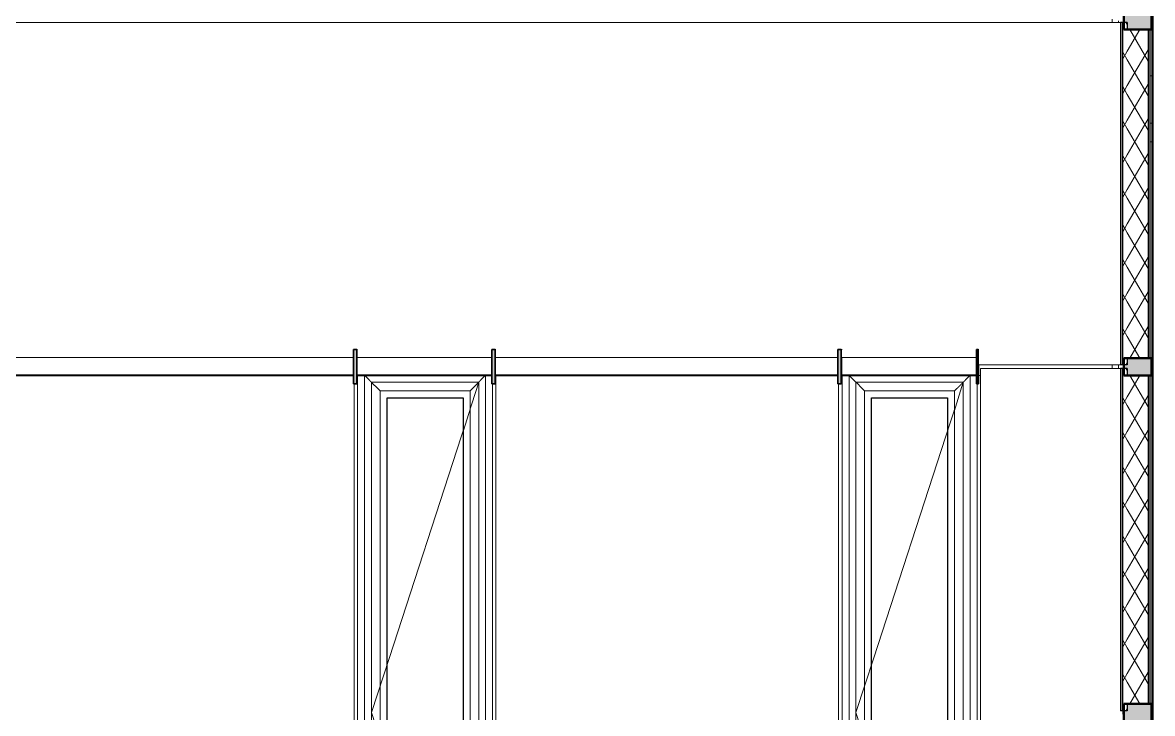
# Model space of a CAD drawing. Header units: millimetres. Extents: x -46169 to 174149, y -86316 to 18123.
# Drawn here: x 123197 to 126462, y -70360 to -68363 of the extents above; entities that cross this region are included whole.
import ezdxf

# ---------------------------------------------------------------- set-up
doc = ezdxf.new("R2010")
doc.units = ezdxf.units.MM
doc.header["$MEASUREMENT"] = 0
doc.linetypes.add('Wipeout_Contour', pattern=[1000, 0, -1000])
for name, color, linetype in [('A04_A04_1_New_A-15-M_Column', 7, 'Continuous'), ('A04_A04_1_New_A-20-M_Roof', 7, 'Continuous'), ('A04_A04_1_New_A-25-M_Curtain_Wall', 7, 'Continuous'), ('A04_A04_1_New_A-25-M_Wall_Int', 7, 'Continuous')]:
    doc.layers.add(name, color=color, linetype=linetype)
for name, color, linetype, lineweight, true_color in [('A04_A04_1_New_A-15-M_Column_Pen_No__28', 7, 'Continuous', 50, 0x2a2a2a), ('A04_A04_1_New_A-25-M_Curtain_Wall_Pen_No__144', 7, 'Continuous', 0, 0xc8c8c8), ('A04_A04_1_New_A-25-M_Curtain_Wall_Pen_No__23', 7, 'Continuous', 30, 0x2a2a2a), ('A04_A04_1_New_A-25-M_Curtain_Wall_Pen_No__27', 7, 'Continuous', 50, 0x2a2a2a), ('A04_A04_1_New_A-25-M_Curtain_Wall_Pen_No__43', 7, 'Continuous', 30, 0x444444), ('A04_A04_1_New_A-25-M_Curtain_Wall_Pen_No__44', 7, 'Continuous', 35, 0x444444), ('A04_A04_1_New_A-25-M_Curtain_Wall_Pen_No__63', 7, 'Continuous', 20, 0x606060)]:
    doc.layers.add(name, color=color, linetype=linetype, lineweight=lineweight, true_color=true_color)
for name, color, linetype, lineweight in [('A04_A04_1_New_A-20-M_Roof_Pen_No__92', 8, 'Continuous', 13), ('A04_A04_1_New_A-25-M_Curtain_Wall_Pen_No__2', 8, 'Continuous', 15), ('A04_A04_1_New_A-25-M_Curtain_Wall_Pen_No__3', 7, 'Continuous', 18), ('A04_A04_1_New_A-25-M_Curtain_Wall_Pen_No__87', 8, 'Continuous', 20), ('A04_A04_1_New_A-25-M_Wall_Int_Pen_No__87', 8, 'Continuous', 20)]:
    doc.layers.add(name, color=color, linetype=linetype, lineweight=lineweight)
pattern_1 = [(60, (126439.63, -84457.917), (-43.30127, 25), []), (120, (126439.63, -84457.917), (43.30127, 25), [])]

msp = doc.modelspace()

# ---------------------------------------------------------------- wipeouts: each hides what was drawn before it
at = {"color": 254, "linetype": 'Wipeout_Contour', "lineweight": 0, "ltscale": 1152049.714251006}
msp.add_wipeout([(126461.8, -72307.9), (126489.9, -72307.9), (126489.9, -68707.9), (126589.9, -68707.9), (126589.9, -68257.9), (126489.9, -68257.9), (126489.9, -65807.9), (126461.8, -65807.9)], dxfattribs=at).dxf.layer = 'A04_A04_1_New_A-15-M_Column'
at = {"color": 254, "linetype": 'Wipeout_Contour', "lineweight": 0, "ltscale": 560496.241386}
msp.add_wipeout([(118260.2, -68352.9), (118260.2, -68362.9), (126346, -68362.9), (126346, -68352.9)], dxfattribs=at).dxf.layer = 'A04_A04_1_New_A-25-M_Curtain_Wall'
at = {"color": 254, "linetype": 'Wipeout_Contour', "lineweight": 0, "ltscale": 863469.353618}
msp.add_wipeout([(125960.3, -69382.9), (125965.2, -69382.9), (125965.2, -69362.9), (126346, -69362.9), (126346, -69352.9), (125960.3, -69352.9)], dxfattribs=at).dxf.layer = 'A04_A04_1_New_A-25-M_Curtain_Wall'
at = {"color": 254, "linetype": 'Wipeout_Contour', "lineweight": 0, "ltscale": 714632.739529}
msp.add_wipeout([(124490.2, -71287.9), (124535.2, -71332.9), (124535.2, -69384.7), (124533.4, -69384.7), (124490.2, -69427.9)], dxfattribs=at).dxf.layer = 'A04_A04_1_New_A-25-M_Curtain_Wall'
at = {"color": 254, "linetype": 'Wipeout_Contour', "lineweight": 0, "ltscale": 720739.731145}
msp.add_wipeout([(125890.2, -71287.9), (125935.2, -71332.9), (125935.2, -69384.7), (125933.5, -69384.7), (125890.2, -69427.9)], dxfattribs=at).dxf.layer = 'A04_A04_1_New_A-25-M_Curtain_Wall'
at = {"color": 254, "linetype": 'Wipeout_Contour', "lineweight": 0, "ltscale": 431585.216904}
msp.add_wipeout([(125650.2, -69447.9), (125650.2, -71267.9), (125650.3, -69447.9)], dxfattribs=at).dxf.layer = 'A04_A04_1_New_A-25-M_Curtain_Wall'
at = {"color": 254, "linetype": 'Wipeout_Contour', "lineweight": 0, "ltscale": 573194.395456}
msp.add_wipeout([(124565.2, -70357.9), (124555.2, -70357.9), (124555.2, -71332.9), (124565.2, -71332.9)], dxfattribs=at).dxf.layer = 'A04_A04_1_New_A-25-M_Curtain_Wall'

# ---------------------------------------------------------------- next in the draw order: wipeouts: each hides what was drawn before it
at = {"color": 254, "linetype": 'Wipeout_Contour', "lineweight": 0, "ltscale": 575013.494339}
msp.add_wipeout([(126459.2, -68382.9), (126461.5, -68382.9), (126461.5, -68332.9), (126459.2, -68332.9)], dxfattribs=at).dxf.layer = 'A04_A04_1_New_A-25-M_Curtain_Wall'
at = {"color": 254, "linetype": 'Wipeout_Contour', "lineweight": 0, "ltscale": 576926.314158}
msp.add_wipeout([(126459.2, -69382.9), (126461.5, -69382.9), (126461.5, -69332.9), (126459.2, -69332.9)], dxfattribs=at).dxf.layer = 'A04_A04_1_New_A-25-M_Curtain_Wall'
at = {"color": 254, "linetype": 'Wipeout_Contour', "lineweight": 0, "ltscale": 576556.432986}
msp.add_wipeout([(126346, -69352.9), (126346, -69362.9), (126363.8, -69362.9), (126363.8, -69352.9)], dxfattribs=at).dxf.layer = 'A04_A04_1_New_A-25-M_Curtain_Wall'
at = {"color": 254, "linetype": 'Wipeout_Contour', "lineweight": 0, "ltscale": 569645.075971}
msp.add_wipeout([(124533.4, -69384.7), (124187, -69384.7), (124205.3, -69402.9), (124515.2, -69402.9)], dxfattribs=at).dxf.layer = 'A04_A04_1_New_A-25-M_Curtain_Wall'
at = {"color": 254, "linetype": 'Wipeout_Contour', "lineweight": 0, "ltscale": 574541.733401}
msp.add_wipeout([(125933.5, -69384.7), (125587, -69384.7), (125605.2, -69402.9), (125915.2, -69402.9)], dxfattribs=at).dxf.layer = 'A04_A04_1_New_A-25-M_Curtain_Wall'
at = {"color": 254, "linetype": 'Wipeout_Contour', "lineweight": 0, "ltscale": 571960.647859}
msp.add_wipeout([(124470.2, -71267.9), (124490.2, -71287.9), (124490.2, -69427.9), (124470.2, -69447.9)], dxfattribs=at).dxf.layer = 'A04_A04_1_New_A-25-M_Curtain_Wall'
at = {"color": 254, "linetype": 'Wipeout_Contour', "lineweight": 0, "ltscale": 571300.683652}
msp.add_wipeout([(124555.2, -69407.9), (124555.2, -70357.9), (124565.2, -70357.9), (124565.2, -69407.9)], dxfattribs=at).dxf.layer = 'A04_A04_1_New_A-25-M_Curtain_Wall'
at = {"color": 254, "linetype": 'Wipeout_Contour', "lineweight": 0, "ltscale": 576842.664953}
msp.add_wipeout([(125870.2, -71267.9), (125890.2, -71287.9), (125890.2, -69427.9), (125870.2, -69447.9)], dxfattribs=at).dxf.layer = 'A04_A04_1_New_A-25-M_Curtain_Wall'
at = {"color": 254, "linetype": 'Wipeout_Contour', "lineweight": 0, "ltscale": 578860.45405}
msp.add_wipeout([(126461.5, -70332.9), (126459.2, -70332.9), (126459.2, -70382.9), (126461.5, -70382.9)], dxfattribs=at).dxf.layer = 'A04_A04_1_New_A-25-M_Curtain_Wall'
at = {"color": 254, "linetype": 'Wipeout_Contour', "lineweight": 0, "ltscale": 575622.986434}
msp.add_wipeout([(126455.8, -68707.9), (126461.8, -68707.9), (126461.8, -68653.6), (126455.8, -68653.6)], dxfattribs=at).dxf.layer = 'A04_A04_1_New_A-25-M_Wall_Int'

# ---------------------------------------------------------------- next in the draw order: wipeouts: each hides what was drawn before it
at = {"color": 254, "linetype": 'Wipeout_Contour', "lineweight": 0, "ltscale": 1156399.244689874}
msp.add_wipeout([(125965.2, -69362.9), (125965.2, -71352.9), (126369.2, -71352.9), (126369.2, -70362.9), (126376.4, -70362.9), (126376.4, -70352.9), (126369.2, -70352.9), (126369.2, -69362.9)], dxfattribs=at).dxf.layer = 'A04_A04_1_New_A-25-M_Curtain_Wall'
at = {"color": 254, "linetype": 'Wipeout_Contour', "lineweight": 0, "ltscale": 713226.426611}
msp.add_wipeout([(124185.3, -69384.7), (124185.3, -71332.9), (124205.3, -71312.9), (124205.3, -69402.9), (124187, -69384.7)], dxfattribs=at).dxf.layer = 'A04_A04_1_New_A-25-M_Curtain_Wall'
at = {"color": 254, "linetype": 'Wipeout_Contour', "lineweight": 0, "ltscale": 857371.696825}
msp.add_wipeout([(124535.2, -69384.7), (124535.2, -71332.9), (124555.2, -71352.9), (124555.2, -69407.9), (124553, -69407.9), (124553, -69384.7)], dxfattribs=at).dxf.layer = 'A04_A04_1_New_A-25-M_Curtain_Wall'
at = {"color": 254, "linetype": 'Wipeout_Contour', "lineweight": 0, "ltscale": 719328.870307}
msp.add_wipeout([(125585.2, -69384.7), (125585.2, -71332.9), (125605.2, -71312.9), (125605.2, -69402.9), (125587, -69384.7)], dxfattribs=at).dxf.layer = 'A04_A04_1_New_A-25-M_Curtain_Wall'

# ---------------------------------------------------------------- next in the draw order: hatches: boundary and pattern name
at = {"layer": 'A04_A04_1_New_A-25-M_Curtain_Wall_Pen_No__144', "linetype": 'Continuous'}
msp.add_hatch(color=256, dxfattribs=at).paths.add_polyline_path([(126459.2, -70332.9), (126379.2, -70332.9), (126379.2, -70382.9), (126459.2, -70382.9)])

# ---------------------------------------------------------------- next in the draw order: wipeouts: each hides what was drawn before it
at = {"color": 254, "linetype": 'Wipeout_Contour', "lineweight": 0, "ltscale": 6749518.32009044}
msp.add_wipeout([(118185.2, -68362.9), (118185.2, -69331.1), (118451.6, -69331.1), (118451.6, -69307.9), (118463.9, -69307.9), (118463.9, -69331.1), (119452, -69331.1), (119452, -69307.9), (119464.2, -69307.9), (119464.2, -69331.1), (119852.4, -69331.1), (119852.4, -69307.9), (119864.6, -69307.9), (119864.6, -69331.1), (120802.6, -69331.1), (120802.6, -69307.9), (120814.8, -69307.9), (120814.8, -69331.1), (121802.7, -69331.1), (121802.7, -69307.9), (121814.9, -69307.9), (121814.9, -69331.1), (122202.9, -69331.1), (122202.9, -69307.9), (122215.1, -69307.9), (122215.1, -69331.1), (123153.2, -69331.1), (123153.2, -69307.9), (123165.4, -69307.9), (123165.4, -69331.1), (124153.1, -69331.1), (124153.1, -69307.9), (124165.3, -69307.9), (124165.3, -69331.1), (124553, -69331.1), (124553, -69307.9), (124565.2, -69307.9), (124565.2, -69331.1), (125553, -69331.1), (125553, -69307.9), (125565.2, -69307.9), (125565.2, -69331.1), (125953.1, -69331.1), (125953.1, -69307.9), (125960.2, -69307.9), (125960.2, -69352.9), (126369.2, -69352.9), (126369.2, -68362.9)], dxfattribs=at).dxf.layer = 'A04_A04_1_New_A-25-M_Curtain_Wall'
at = {"color": 254, "linetype": 'Wipeout_Contour', "lineweight": 0, "ltscale": 570912.216835}
msp.add_wipeout([(124165.3, -71352.9), (124185.3, -71332.9), (124185.3, -69384.7), (124165.3, -69384.7)], dxfattribs=at).dxf.layer = 'A04_A04_1_New_A-25-M_Curtain_Wall'
at = {"color": 254, "linetype": 'Wipeout_Contour', "lineweight": 0, "ltscale": 571082.30628}
msp.add_wipeout([(124250.3, -71267.9), (124250.3, -69447.9), (124205.3, -69402.9), (124205.3, -71312.9)], dxfattribs=at).dxf.layer = 'A04_A04_1_New_A-25-M_Curtain_Wall'
at = {"color": 254, "linetype": 'Wipeout_Contour', "lineweight": 0, "ltscale": 575790.652058}
msp.add_wipeout([(125565.2, -71352.9), (125585.2, -71332.9), (125585.2, -69384.7), (125565.2, -69384.7)], dxfattribs=at).dxf.layer = 'A04_A04_1_New_A-25-M_Curtain_Wall'
at = {"color": 254, "linetype": 'Wipeout_Contour', "lineweight": 0, "ltscale": 575961.336361}
msp.add_wipeout([(125650.2, -71267.9), (125650.2, -69447.9), (125605.2, -69402.9), (125605.2, -71312.9)], dxfattribs=at).dxf.layer = 'A04_A04_1_New_A-25-M_Curtain_Wall'
at = {"color": 254, "linetype": 'Wipeout_Contour', "lineweight": 0, "ltscale": 578069.059674}
msp.add_wipeout([(125955.3, -71332.9), (125965.2, -71332.9), (125965.2, -70357.9), (125955.3, -70357.9)], dxfattribs=at).dxf.layer = 'A04_A04_1_New_A-25-M_Curtain_Wall'

# ---------------------------------------------------------------- next in the draw order: hatches: boundary and pattern name
at = {"layer": 'A04_A04_1_New_A-25-M_Curtain_Wall', "linetype": 'Continuous', "lineweight": 0, "true_color": 0x000000}
msp.add_hatch(color=178, dxfattribs=at).paths.add_polyline_path([(126375.2, -70352.9), (126375.2, -69362.9), (126369.2, -69362.9), (126369.2, -70352.9)])
at = {"layer": 'A04_A04_1_New_A-25-M_Curtain_Wall_Pen_No__144', "linetype": 'Continuous'}
for points in [[(126459.2, -68332.9), (126379.2, -68332.9), (126379.2, -68382.9), (126459.2, -68382.9)], [(126459.2, -69332.9), (126379.2, -69332.9), (126379.2, -69382.9), (126459.2, -69382.9)]]:
    msp.add_hatch(color=256, dxfattribs=at).paths.add_polyline_path(points)

# ---------------------------------------------------------------- next in the draw order: linework, layer by layer
at = {"layer": 'A04_A04_1_New_A-25-M_Curtain_Wall_Pen_No__87', "linetype": 'Continuous'}
for p, q in [((126346, -68352.9), (126346, -68362.9)), ((126346, -69352.9), (126346, -69362.9))]:
    msp.add_line(p, q, dxfattribs=at)

# ---------------------------------------------------------------- next in the draw order: wipeouts: each hides what was drawn before it
at = {"color": 254, "linetype": 'Wipeout_Contour', "lineweight": 0, "ltscale": 853605.159906}
msp.add_wipeout([(123165.4, -71352.9), (124155.3, -71352.9), (124155.3, -69407.9), (124153.1, -69407.9), (124153.1, -69384.7), (123165.4, -69384.7)], dxfattribs=at).dxf.layer = 'A04_A04_1_New_A-25-M_Curtain_Wall'
at = {"color": 254, "linetype": 'Wipeout_Contour', "lineweight": 0, "ltscale": 569706.684567}
msp.add_wipeout([(124205.3, -69402.9), (124250.3, -69447.9), (124470.2, -69447.9), (124515.2, -69402.9)], dxfattribs=at).dxf.layer = 'A04_A04_1_New_A-25-M_Curtain_Wall'
at = {"color": 254, "linetype": 'Wipeout_Contour', "lineweight": 0, "ltscale": 860925.441561}
msp.add_wipeout([(125553, -69384.7), (124565.2, -69384.7), (124565.2, -71352.9), (125555.2, -71352.9), (125555.2, -69407.9), (125553, -69407.9)], dxfattribs=at).dxf.layer = 'A04_A04_1_New_A-25-M_Curtain_Wall'
at = {"color": 254, "linetype": 'Wipeout_Contour', "lineweight": 0, "ltscale": 574602.817483}
msp.add_wipeout([(125605.2, -69402.9), (125650.2, -69447.9), (125870.2, -69447.9), (125915.2, -69402.9)], dxfattribs=at).dxf.layer = 'A04_A04_1_New_A-25-M_Curtain_Wall'
at = {"color": 254, "linetype": 'Wipeout_Contour', "lineweight": 0, "ltscale": 863801.614742}
msp.add_wipeout([(125960.3, -69407.9), (125955.3, -69407.9), (125955.3, -70357.9), (125965.2, -70357.9), (125965.2, -69382.9), (125960.3, -69382.9)], dxfattribs=at).dxf.layer = 'A04_A04_1_New_A-25-M_Curtain_Wall'

# ---------------------------------------------------------------- next in the draw order: linework, layer by layer
at = {"layer": 'A04_A04_1_New_A-25-M_Curtain_Wall_Pen_No__87', "linetype": 'Continuous'}
for p, q in [((124205.3, -71312.9), (124205.3, -69402.9)), ((124205.3, -69402.9), (124515.2, -69402.9)), ((124515.2, -69402.9), (124515.2, -71312.9)), ((125605.2, -71312.9), (125605.2, -69402.9)), ((125605.2, -69402.9), (125915.2, -69402.9)), ((125915.2, -69402.9), (125915.2, -71312.9)), ((124230.3, -71287.9), (124230.3, -69427.9)), ((124230.3, -69427.9), (124490.2, -69427.9)), ((124490.2, -69427.9), (124490.2, -71287.9)), ((125630.2, -71287.9), (125630.2, -69427.9)), ((125630.2, -69427.9), (125890.2, -69427.9)), ((125890.2, -69427.9), (125890.2, -71287.9)), ((124565.2, -70357.9), (124565.2, -71352.9))]:
    msp.add_line(p, q, dxfattribs=at)

# ---------------------------------------------------------------- next in the draw order: wipeouts: each hides what was drawn before it
at = {"color": 254, "linetype": 'Wipeout_Contour', "lineweight": 0, "ltscale": 431266.755915}
msp.add_wipeout([(126461.5, -68357.9), (126461.5, -68364.6), (126461.8, -68357.9)], dxfattribs=at).dxf.layer = 'A04_A04_1_New_A-20-M_Roof'
at = {"color": 254, "linetype": 'Wipeout_Contour', "lineweight": 0, "ltscale": 575934.028949}
msp.add_wipeout([(126449.2, -69332.9), (126451.3, -69332.9), (126451.3, -68382.9), (126449.2, -68382.9)], dxfattribs=at).dxf.layer = 'A04_A04_1_New_A-25-M_Curtain_Wall'
at = {"color": 254, "linetype": 'Wipeout_Contour', "lineweight": 0, "ltscale": 577619.667606}
msp.add_wipeout([(126389.2, -70352.9), (126389.2, -69362.9), (126375.2, -69362.9), (126375.2, -70352.9)], dxfattribs=at).dxf.layer = 'A04_A04_1_New_A-25-M_Curtain_Wall'
at = {"color": 254, "linetype": 'Wipeout_Contour', "lineweight": 0, "ltscale": 567174.2002}
msp.add_wipeout([(124153.1, -69381.1), (123163.4, -69381.1), (123163.4, -69384.7), (124153.1, -69384.7)], dxfattribs=at).dxf.layer = 'A04_A04_1_New_A-25-M_Curtain_Wall'
at = {"color": 254, "linetype": 'Wipeout_Contour', "lineweight": 0, "ltscale": 864703.505112}
msp.add_wipeout([(125935.3, -71332.9), (125955.3, -71352.9), (125955.3, -69407.9), (125953.1, -69407.9), (125953.1, -69384.7), (125935.3, -69384.7)], dxfattribs=at).dxf.layer = 'A04_A04_1_New_A-25-M_Curtain_Wall'
at = {"color": 254, "linetype": 'Wipeout_Contour', "lineweight": 0, "ltscale": 577857.630013}
msp.add_wipeout([(126449.2, -70332.9), (126451.3, -70332.9), (126451.3, -69382.9), (126449.2, -69382.9)], dxfattribs=at).dxf.layer = 'A04_A04_1_New_A-25-M_Curtain_Wall'
at = {"color": 254, "linetype": 'Wipeout_Contour', "lineweight": 0, "ltscale": 571543.018127}
msp.add_wipeout([(124250.3, -71267.9), (124470.2, -71267.9), (124470.2, -69447.9), (124250.3, -69447.9)], dxfattribs=at).dxf.layer = 'A04_A04_1_New_A-25-M_Curtain_Wall'
at = {"color": 254, "linetype": 'Wipeout_Contour', "lineweight": 0, "ltscale": 576423.602017}
msp.add_wipeout([(125650.3, -71267.9), (125870.2, -71267.9), (125870.2, -69447.9), (125650.3, -69447.9)], dxfattribs=at).dxf.layer = 'A04_A04_1_New_A-25-M_Curtain_Wall'
at = {"color": 254, "linetype": 'Wipeout_Contour', "lineweight": 0, "ltscale": 571804.678979}
msp.add_wipeout([(124165.3, -70357.9), (124155.3, -70357.9), (124155.3, -71332.9), (124165.3, -71332.9)], dxfattribs=at).dxf.layer = 'A04_A04_1_New_A-25-M_Curtain_Wall'
at = {"color": 254, "linetype": 'Wipeout_Contour', "lineweight": 0, "ltscale": 576674.941827}
msp.add_wipeout([(125555.2, -70357.9), (125555.2, -71332.9), (125565.2, -71332.9), (125565.2, -70357.9)], dxfattribs=at).dxf.layer = 'A04_A04_1_New_A-25-M_Curtain_Wall'

# ---------------------------------------------------------------- next in the draw order: hatches: boundary and pattern name
at = {"layer": 'A04_A04_1_New_A-25-M_Curtain_Wall', "linetype": 'Continuous', "lineweight": 0, "true_color": 0x000000}
msp.add_hatch(color=178, dxfattribs=at).paths.add_polyline_path([(126375.2, -69352.9), (126375.2, -68362.9), (126369.2, -68362.9), (126369.2, -69352.9)])
h = msp.add_hatch(dxfattribs=at)
h.set_pattern_fill('Batt_Insulation_0001', color=178, style=0, pattern_type=2)
h.set_pattern_definition(pattern_1)
h.paths.add_polyline_path([(126389.2, -70352.9), (126389.2, -69362.9), (126375.2, -69362.9), (126375.2, -70352.9)])

# ---------------------------------------------------------------- next in the draw order: linework, layer by layer
at = {"layer": 'A04_A04_1_New_A-25-M_Curtain_Wall_Pen_No__23', "linetype": 'Continuous'}
for p, q in [((124250.3, -69447.9), (124470.2, -69447.9)), ((124250.3, -71267.9), (124250.3, -69447.9)), ((124470.2, -69447.9), (124470.2, -71267.9)), ((125650.2, -69447.9), (125870.2, -69447.9)), ((125650.2, -71267.9), (125650.2, -69447.9)), ((125870.2, -69447.9), (125870.2, -71267.9))]:
    msp.add_line(p, q, dxfattribs=at)
at = {"layer": 'A04_A04_1_New_A-25-M_Curtain_Wall_Pen_No__3', "linetype": 'Continuous'}
for p, q in [((124515.2, -69402.9), (124205.3, -70357.9)), ((125915.2, -69402.9), (125605.2, -70357.9)), ((124515.2, -71312.9), (124205.3, -70357.9)), ((125915.2, -71312.9), (125605.2, -70357.9))]:
    msp.add_line(p, q, dxfattribs=at)
at = {"layer": 'A04_A04_1_New_A-25-M_Curtain_Wall_Pen_No__63', "linetype": 'Continuous'}
for p, q in [((124250.3, -69447.9), (124250.3, -71267.9)), ((125650.3, -69447.9), (125650.3, -71267.9))]:
    msp.add_line(p, q, dxfattribs=at)
at = {"layer": 'A04_A04_1_New_A-25-M_Curtain_Wall_Pen_No__87', "linetype": 'Continuous'}
msp.add_line((125965.2, -70357.9), (125965.2, -71352.9), dxfattribs=at)

# ---------------------------------------------------------------- next in the draw order: wipeouts: each hides what was drawn before it
at = {"color": 254, "linetype": 'Wipeout_Contour', "lineweight": 0, "ltscale": 567121.960175}
msp.add_wipeout([(123163.6, -69331.1), (123163.4, -69381.1), (124153.1, -69381.1), (124153.1, -69331.1)], dxfattribs=at).dxf.layer = 'A04_A04_1_New_A-25-M_Curtain_Wall'
at = {"color": 254, "linetype": 'Wipeout_Contour', "lineweight": 0, "ltscale": 718959.778167}
msp.add_wipeout([(125958.1, -69407.9), (125960.3, -69407.9), (125960.3, -69352.9), (125960.2, -69307.9), (125958.1, -69307.9)], dxfattribs=at).dxf.layer = 'A04_A04_1_New_A-25-M_Curtain_Wall'
at = {"color": 254, "linetype": 'Wipeout_Contour', "lineweight": 0, "ltscale": 569906.349673}
msp.add_wipeout([(124155.3, -70357.9), (124165.3, -70357.9), (124165.3, -69407.9), (124155.3, -69407.9)], dxfattribs=at).dxf.layer = 'A04_A04_1_New_A-25-M_Curtain_Wall'
at = {"color": 254, "linetype": 'Wipeout_Contour', "lineweight": 0, "ltscale": 574792.69657}
msp.add_wipeout([(125555.2, -70357.9), (125565.2, -70357.9), (125565.2, -69407.9), (125555.2, -69407.9)], dxfattribs=at).dxf.layer = 'A04_A04_1_New_A-25-M_Curtain_Wall'

# ---------------------------------------------------------------- next in the draw order: hatches: boundary and pattern name
at = {"layer": 'A04_A04_1_New_A-25-M_Curtain_Wall', "linetype": 'Continuous', "lineweight": 0, "true_color": 0xffffff}
msp.add_hatch(color=7, dxfattribs=at).paths.add_polyline_path([(124153.1, -69407.9), (124158.1, -69407.9), (124158.1, -69307.9), (124153.1, -69307.9)])

# ---------------------------------------------------------------- next in the draw order: linework, layer by layer
at = {"layer": 'A04_A04_1_New_A-25-M_Curtain_Wall_Pen_No__2', "linetype": 'Continuous'}
for p, q in [((125958.1, -69307.9), (125960.2, -69307.9)), ((125960.3, -69407.9), (125958.1, -69407.9))]:
    msp.add_line(p, q, dxfattribs=at)
at = {"layer": 'A04_A04_1_New_A-25-M_Curtain_Wall_Pen_No__44', "linetype": 'Continuous'}
for p, q in [((125958.1, -69307.9), (125953.1, -69307.9)), ((125958.1, -69407.9), (125953.1, -69407.9))]:
    msp.add_line(p, q, dxfattribs=at)
at = {"layer": 'A04_A04_1_New_A-25-M_Curtain_Wall_Pen_No__87', "linetype": 'Continuous'}
for p, q in [((125955.3, -71352.9), (125955.3, -69407.9)), ((124155.3, -71352.9), (124155.3, -70357.9)), ((125555.2, -71352.9), (125555.2, -70357.9))]:
    msp.add_line(p, q, dxfattribs=at)

# ---------------------------------------------------------------- next in the draw order: wipeouts: each hides what was drawn before it
at = {"color": 254, "linetype": 'Wipeout_Contour', "lineweight": 0, "ltscale": 575695.272813}
msp.add_wipeout([(126389.2, -69352.9), (126389.2, -68362.9), (126375.2, -68362.9), (126375.2, -69352.9)], dxfattribs=at).dxf.layer = 'A04_A04_1_New_A-25-M_Curtain_Wall'
at = {"color": 254, "linetype": 'Wipeout_Contour', "lineweight": 0, "ltscale": 577748.998743}
msp.add_wipeout([(126389.2, -70332.9), (126449.2, -70332.9), (126449.2, -69382.9), (126389.2, -69382.9)], dxfattribs=at).dxf.layer = 'A04_A04_1_New_A-25-M_Curtain_Wall'
at = {"color": 254, "linetype": 'Wipeout_Contour', "lineweight": 0, "ltscale": 578567.010522}
msp.add_wipeout([(126379.2, -70352.9), (126376.4, -70352.9), (126376.4, -70357.9), (126379.2, -70357.9)], dxfattribs=at).dxf.layer = 'A04_A04_1_New_A-25-M_Curtain_Wall'

# ---------------------------------------------------------------- next in the draw order: hatches: boundary and pattern name
at = {"layer": 'A04_A04_1_New_A-25-M_Curtain_Wall', "linetype": 'Continuous', "lineweight": 0, "true_color": 0x000000}
h = msp.add_hatch(dxfattribs=at)
h.set_pattern_fill('Batt_Insulation_0001', color=178, style=0, pattern_type=2)
h.set_pattern_definition(pattern_1)
h.paths.add_polyline_path([(126389.2, -69352.9), (126389.2, -68362.9), (126375.2, -68362.9), (126375.2, -69352.9)])
h = msp.add_hatch(dxfattribs=at)
h.set_pattern_fill('Batt_Insulation_0001', color=178, style=0, pattern_type=2)
h.set_pattern_definition(pattern_1)
h.paths.add_polyline_path([(126389.2, -70332.9), (126449.2, -70332.9), (126449.2, -69382.9), (126389.2, -69382.9)])

# ---------------------------------------------------------------- next in the draw order: linework, layer by layer
at = {"layer": 'A04_A04_1_New_A-25-M_Curtain_Wall_Pen_No__27', "linetype": 'Continuous'}
for p, q in [((126389.2, -69382.9), (126379.2, -69382.9)), ((126389.2, -70332.9), (126379.2, -70332.9))]:
    msp.add_line(p, q, dxfattribs=at)

# ---------------------------------------------------------------- next in the draw order: wipeouts: each hides what was drawn before it
at = {"color": 254, "linetype": 'Wipeout_Contour', "lineweight": 0, "ltscale": 1280014.756819735}
msp.add_wipeout([(124163.1, -69407.9), (124165.3, -69407.9), (124165.3, -69384.7), (124163.3, -69384.7), (124163.2, -69381.1), (124163.4, -69331.1), (124165.3, -69331.1), (124165.3, -69307.9), (124163.1, -69307.9)], dxfattribs=at).dxf.layer = 'A04_A04_1_New_A-25-M_Curtain_Wall'
at = {"color": 254, "linetype": 'Wipeout_Contour', "lineweight": 0, "ltscale": 578576.739017}
msp.add_wipeout([(126376.4, -70357.9), (126376.4, -70362.9), (126379.2, -70362.9), (126379.2, -70357.9)], dxfattribs=at).dxf.layer = 'A04_A04_1_New_A-25-M_Curtain_Wall'

# ---------------------------------------------------------------- next in the draw order: linework, layer by layer
at = {"layer": 'A04_A04_1_New_A-25-M_Curtain_Wall_Pen_No__2', "linetype": 'Continuous'}
for p, q in [((124163.1, -69307.9), (124165.3, -69307.9)), ((124165.3, -69407.9), (124163.1, -69407.9))]:
    msp.add_line(p, q, dxfattribs=at)
at = {"layer": 'A04_A04_1_New_A-25-M_Curtain_Wall_Pen_No__27', "linetype": 'Continuous'}
msp.add_line((126379.2, -70332.9), (126379.2, -70382.9), dxfattribs=at)
at = {"layer": 'A04_A04_1_New_A-25-M_Curtain_Wall_Pen_No__43', "linetype": 'Continuous'}
msp.add_line((126389.2, -70332.9), (126389.2, -70352.9), dxfattribs=at)
at = {"layer": 'A04_A04_1_New_A-25-M_Curtain_Wall_Pen_No__43', "linetype": 'Continuous', "flags": 128}
msp.add_lwpolyline([(126389.2, -70352.9), (126375.2, -70352.9), (126369.2, -70352.9)], dxfattribs=at)
at = {"layer": 'A04_A04_1_New_A-25-M_Curtain_Wall_Pen_No__44', "linetype": 'Continuous'}
for p, q in [((124158.1, -69307.9), (124153.1, -69307.9)), ((124163.1, -69307.9), (124158.1, -69307.9)), ((124158.1, -69407.9), (124153.1, -69407.9)), ((124163.1, -69407.9), (124158.1, -69407.9))]:
    msp.add_line(p, q, dxfattribs=at)
at = {"layer": 'A04_A04_1_New_A-25-M_Curtain_Wall_Pen_No__87', "linetype": 'Continuous'}
for p, q in [((124155.3, -70357.9), (124155.3, -69407.9)), ((126376.4, -70357.9), (126376.4, -70352.9)), ((126376.4, -70357.9), (126376.4, -70352.9)), ((126376.4, -70362.9), (126376.4, -70357.9)), ((126376.4, -70362.9), (126376.4, -70357.9))]:
    msp.add_line(p, q, dxfattribs=at)

# ---------------------------------------------------------------- next in the draw order: wipeouts: each hides what was drawn before it
at = {"color": 254, "linetype": 'Wipeout_Contour', "lineweight": 0, "ltscale": 574705.501025}
msp.add_wipeout([(126379.2, -68357.9), (126363.8, -68357.9), (126363.8, -68362.9), (126379.2, -68362.9)], dxfattribs=at).dxf.layer = 'A04_A04_1_New_A-25-M_Curtain_Wall'
at = {"color": 254, "linetype": 'Wipeout_Contour', "lineweight": 0, "ltscale": 575825.034725}
msp.add_wipeout([(126389.2, -69332.9), (126449.2, -69332.9), (126449.2, -68382.9), (126389.2, -68382.9)], dxfattribs=at).dxf.layer = 'A04_A04_1_New_A-25-M_Curtain_Wall'
at = {"color": 254, "linetype": 'Wipeout_Contour', "lineweight": 0, "ltscale": 576619.411934}
msp.add_wipeout([(126379.2, -69357.9), (126363.8, -69357.9), (126363.8, -69362.9), (126379.2, -69362.9)], dxfattribs=at).dxf.layer = 'A04_A04_1_New_A-25-M_Curtain_Wall'
at = {"color": 254, "linetype": 'Wipeout_Contour', "lineweight": 0, "ltscale": 569616.572886}
msp.add_wipeout([(124553, -69381.1), (124163.2, -69381.1), (124163.3, -69384.7), (124553, -69384.7)], dxfattribs=at).dxf.layer = 'A04_A04_1_New_A-25-M_Curtain_Wall'
at = {"color": 254, "linetype": 'Wipeout_Contour', "lineweight": 0, "ltscale": 577869.108183}
msp.add_wipeout([(126455.8, -69382.9), (126451.3, -69382.9), (126451.3, -70332.9), (126455.8, -70332.9)], dxfattribs=at).dxf.layer = 'A04_A04_1_New_A-25-M_Curtain_Wall'

# ---------------------------------------------------------------- next in the draw order: hatches: boundary and pattern name
at = {"layer": 'A04_A04_1_New_A-25-M_Curtain_Wall', "linetype": 'Continuous', "lineweight": 0, "true_color": 0x000000}
h = msp.add_hatch(dxfattribs=at)
h.set_pattern_fill('Batt_Insulation_0001', color=178, style=0, pattern_type=2)
h.set_pattern_definition(pattern_1)
h.paths.add_polyline_path([(126389.2, -69332.9), (126449.2, -69332.9), (126449.2, -68382.9), (126389.2, -68382.9)])

# ---------------------------------------------------------------- next in the draw order: linework, layer by layer
at = {"layer": 'A04_A04_1_New_A-25-M_Curtain_Wall_Pen_No__27', "linetype": 'Continuous'}
for p, q in [((126379.2, -68332.9), (126379.2, -68382.9)), ((126389.2, -68382.9), (126379.2, -68382.9)), ((126389.2, -69332.9), (126379.2, -69332.9))]:
    msp.add_line(p, q, dxfattribs=at)
at = {"layer": 'A04_A04_1_New_A-25-M_Curtain_Wall_Pen_No__43', "linetype": 'Continuous'}
msp.add_line((126389.2, -68362.9), (126389.2, -68382.9), dxfattribs=at)
at = {"layer": 'A04_A04_1_New_A-25-M_Curtain_Wall_Pen_No__43', "linetype": 'Continuous', "flags": 128}
msp.add_lwpolyline([(126389.2, -68362.9), (126375.2, -68362.9), (126369.2, -68362.9)], dxfattribs=at)
at = {"layer": 'A04_A04_1_New_A-25-M_Curtain_Wall_Pen_No__87', "linetype": 'Continuous'}
for p, q in [((126363.8, -68362.9), (126363.8, -68357.9)), ((126369.2, -68362.9), (118185.2, -68362.9))]:
    msp.add_line(p, q, dxfattribs=at)

# ---------------------------------------------------------------- next in the draw order: wipeouts: each hides what was drawn before it
at = {"color": 254, "linetype": 'Wipeout_Contour', "lineweight": 0, "ltscale": 569564.557935}
msp.add_wipeout([(124163.4, -69331.1), (124163.2, -69381.1), (124553, -69381.1), (124553, -69331.1)], dxfattribs=at).dxf.layer = 'A04_A04_1_New_A-25-M_Curtain_Wall'
at = {"color": 254, "linetype": 'Wipeout_Contour', "lineweight": 0, "ltscale": 576609.789165}
msp.add_wipeout([(126379.2, -69352.9), (126363.8, -69352.9), (126363.8, -69357.9), (126379.2, -69357.9)], dxfattribs=at).dxf.layer = 'A04_A04_1_New_A-25-M_Curtain_Wall'

# ---------------------------------------------------------------- next in the draw order: hatches: boundary and pattern name
at = {"layer": 'A04_A04_1_New_A-25-M_Curtain_Wall', "linetype": 'Continuous', "lineweight": 0, "true_color": 0xffffff}
for points in [[(124158.1, -69407.9), (124163.1, -69407.9), (124163.1, -69307.9), (124158.1, -69307.9)], [(124553, -69407.9), (124558, -69407.9), (124558, -69307.9), (124553, -69307.9)]]:
    msp.add_hatch(color=7, dxfattribs=at).paths.add_polyline_path(points)

# ---------------------------------------------------------------- next in the draw order: linework, layer by layer
at = {"layer": 'A04_A04_1_New_A-25-M_Curtain_Wall_Pen_No__2', "linetype": 'Continuous'}
for p, q in [((123163.6, -69331.1), (124153.1, -69331.1)), ((124163.4, -69331.1), (124163.2, -69381.1)), ((124153.1, -69381.1), (123163.4, -69381.1)), ((124153.1, -69384.7), (123163.4, -69384.7)), ((124163.2, -69381.1), (124163.3, -69384.7))]:
    msp.add_line(p, q, dxfattribs=at)
at = {"layer": 'A04_A04_1_New_A-25-M_Curtain_Wall_Pen_No__27', "linetype": 'Continuous'}
msp.add_line((126379.2, -69332.9), (126379.2, -69382.9), dxfattribs=at)
at = {"layer": 'A04_A04_1_New_A-25-M_Curtain_Wall_Pen_No__43', "linetype": 'Continuous'}
for p, q in [((126369.2, -68362.9), (126369.2, -69352.9)), ((126375.2, -68362.9), (126375.2, -69352.9)), ((126389.2, -69332.9), (126389.2, -69352.9)), ((126369.2, -69362.9), (126369.2, -70352.9)), ((126375.2, -69362.9), (126375.2, -70352.9)), ((126389.2, -69362.9), (126389.2, -69382.9))]:
    msp.add_line(p, q, dxfattribs=at)
at = {"layer": 'A04_A04_1_New_A-25-M_Curtain_Wall_Pen_No__43', "linetype": 'Continuous', "flags": 128}
for points in [[(126389.2, -69352.9), (126375.2, -69352.9), (126369.2, -69352.9)], [(126389.2, -69362.9), (126375.2, -69362.9), (126369.2, -69362.9)]]:
    msp.add_lwpolyline(points, dxfattribs=at)
at = {"layer": 'A04_A04_1_New_A-25-M_Curtain_Wall_Pen_No__44', "linetype": 'Continuous'}
for p, q in [((124153.1, -69307.9), (124153.1, -69407.9)), ((124163.1, -69307.9), (124163.1, -69407.9))]:
    msp.add_line(p, q, dxfattribs=at)
at = {"layer": 'A04_A04_1_New_A-25-M_Curtain_Wall_Pen_No__87', "linetype": 'Continuous'}
for p, q in [((126363.8, -69357.9), (126363.8, -69352.9)), ((126363.8, -69362.9), (126363.8, -69357.9)), ((124165.3, -69384.7), (124165.3, -71352.9)), ((124185.3, -69384.7), (124185.3, -71332.9)), ((124187, -69384.7), (124230.3, -69427.9)), ((124533.4, -69384.7), (124490.2, -69427.9)), ((124535.2, -71332.9), (124535.2, -69384.7)), ((124535.2, -69384.7), (124535.2, -71332.9))]:
    msp.add_line(p, q, dxfattribs=at)

# ---------------------------------------------------------------- next in the draw order: wipeouts: each hides what was drawn before it
at = {"color": 254, "linetype": 'Wipeout_Contour', "lineweight": 0, "ltscale": 575945.545454}
msp.add_wipeout([(126455.8, -68382.9), (126451.3, -68382.9), (126451.3, -69332.9), (126455.8, -69332.9)], dxfattribs=at).dxf.layer = 'A04_A04_1_New_A-25-M_Curtain_Wall'

# ---------------------------------------------------------------- next in the draw order: wipeouts: each hides what was drawn before it
at = {"color": 254, "linetype": 'Wipeout_Contour', "lineweight": 0, "ltscale": 718940.603755}
msp.add_wipeout([(126455.8, -68516.6), (126461.8, -68516.6), (126461.8, -68366.6), (126461.5, -68382.9), (126455.8, -68382.9)], dxfattribs=at).dxf.layer = 'A04_A04_1_New_A-20-M_Roof'
at = {"color": 254, "linetype": 'Wipeout_Contour', "lineweight": 0, "ltscale": 1283157.719062257}
msp.add_wipeout([(124565.2, -69307.9), (124563, -69307.9), (124563, -69407.9), (124565.2, -69407.9), (124565.2, -69384.7), (124563.1, -69384.7), (124563.1, -69381.1), (124563.3, -69331.1), (124565.2, -69331.1)], dxfattribs=at).dxf.layer = 'A04_A04_1_New_A-25-M_Curtain_Wall'
at = {"color": 254, "linetype": 'Wipeout_Contour', "lineweight": 0, "ltscale": 2315765.271978835}
msp.add_wipeout([(126455.8, -70332.9), (126461.5, -70332.9), (126461.5, -70382.9), (126455.8, -70382.9), (126455.8, -71332.9), (126461.5, -71332.9), (126461.5, -71382.9), (126455.8, -71382.9), (126455.8, -72307.9), (126461.8, -72307.9), (126461.8, -68707.9), (126455.8, -68707.9), (126455.8, -69332.9), (126461.5, -69332.9), (126461.5, -69382.9), (126455.8, -69382.9)], dxfattribs=at).dxf.layer = 'A04_A04_1_New_A-25-M_Wall_Int'

# ---------------------------------------------------------------- next in the draw order: linework, layer by layer
at = {"layer": 'A04_A04_1_New_A-20-M_Roof_Pen_No__92', "linetype": 'Continuous'}
for p, q in [((126461.8, -68364.6), (126461.5, -68364.6)), ((126461.5, -68366.6), (126461.8, -68366.6))]:
    msp.add_line(p, q, dxfattribs=at)
at = {"layer": 'A04_A04_1_New_A-25-M_Curtain_Wall_Pen_No__2', "linetype": 'Continuous'}
for p, q in [((124563, -69307.9), (124565.2, -69307.9)), ((124565.2, -69407.9), (124563, -69407.9))]:
    msp.add_line(p, q, dxfattribs=at)
at = {"layer": 'A04_A04_1_New_A-25-M_Curtain_Wall_Pen_No__27', "linetype": 'Continuous'}
for p, q in [((126459.2, -68332.9), (126459.2, -68382.9)), ((126449.2, -68382.9), (126389.2, -68382.9)), ((126459.2, -68382.9), (126449.2, -68382.9)), ((126449.2, -69332.9), (126389.2, -69332.9)), ((126459.2, -69332.9), (126449.2, -69332.9)), ((126459.2, -69332.9), (126459.2, -69382.9)), ((126449.2, -69382.9), (126389.2, -69382.9)), ((126459.2, -69382.9), (126449.2, -69382.9)), ((126449.2, -70332.9), (126389.2, -70332.9)), ((126459.2, -70332.9), (126449.2, -70332.9)), ((126459.2, -70332.9), (126459.2, -70382.9))]:
    msp.add_line(p, q, dxfattribs=at)
at = {"layer": 'A04_A04_1_New_A-25-M_Curtain_Wall_Pen_No__43', "linetype": 'Continuous'}
msp.add_line((126449.2, -69382.9), (126449.2, -70332.9), dxfattribs=at)
at = {"layer": 'A04_A04_1_New_A-25-M_Curtain_Wall_Pen_No__44', "linetype": 'Continuous'}
for p, q in [((124558, -69307.9), (124553, -69307.9)), ((124563, -69307.9), (124558, -69307.9)), ((124558, -69407.9), (124553, -69407.9)), ((124563, -69407.9), (124558, -69407.9))]:
    msp.add_line(p, q, dxfattribs=at)
at = {"layer": 'A04_A04_1_New_A-25-M_Curtain_Wall_Pen_No__87', "linetype": 'Continuous'}
for p, q in [((126461.5, -68382.9), (126461.5, -68332.9)), ((126461.5, -68382.9), (126459.2, -68382.9)), ((126461.5, -69332.9), (126459.2, -69332.9)), ((126461.5, -69382.9), (126461.5, -69332.9)), ((126451.3, -69382.9), (126451.3, -70332.9)), ((126455.8, -70332.9), (126455.8, -69382.9)), ((126461.5, -69382.9), (126459.2, -69382.9)), ((124555.2, -71352.9), (124555.2, -69407.9)), ((126461.5, -70332.9), (126459.2, -70332.9)), ((126461.5, -70382.9), (126461.5, -70332.9))]:
    msp.add_line(p, q, dxfattribs=at)
at = {"layer": 'A04_A04_1_New_A-25-M_Wall_Int_Pen_No__87', "linetype": 'Continuous'}
msp.add_line((126455.8, -68707.9), (126461.8, -68707.9), dxfattribs=at)

# ---------------------------------------------------------------- next in the draw order: wipeouts: each hides what was drawn before it
at = {"color": 254, "linetype": 'Wipeout_Contour', "lineweight": 0, "ltscale": 575440.501471}
msp.add_wipeout([(126455.8, -68516.6), (126455.8, -68653.6), (126461.8, -68653.6), (126461.8, -68516.6)], dxfattribs=at).dxf.layer = 'A04_A04_1_New_A-20-M_Roof'
at = {"color": 254, "linetype": 'Wipeout_Contour', "lineweight": 0, "ltscale": 572063.91778}
msp.add_wipeout([(125553, -69381.1), (124563.1, -69381.1), (124563.1, -69384.7), (125553, -69384.7)], dxfattribs=at).dxf.layer = 'A04_A04_1_New_A-25-M_Curtain_Wall'

# ---------------------------------------------------------------- next in the draw order: linework, layer by layer
at = {"layer": 'A04_A04_1_New_A-15-M_Column_Pen_No__28', "linetype": 'Continuous'}
msp.add_line((126461.8, -72307.9), (126461.8, -65807.9), dxfattribs=at)
at = {"layer": 'A04_A04_1_New_A-20-M_Roof_Pen_No__92', "linetype": 'Continuous'}
for p, q in [((126455.8, -68516.6), (126461.8, -68516.6)), ((126455.8, -68653.6), (126461.8, -68653.6))]:
    msp.add_line(p, q, dxfattribs=at)
at = {"layer": 'A04_A04_1_New_A-25-M_Curtain_Wall_Pen_No__43', "linetype": 'Continuous'}
msp.add_line((126449.2, -68382.9), (126449.2, -69332.9), dxfattribs=at)
at = {"layer": 'A04_A04_1_New_A-25-M_Curtain_Wall_Pen_No__87', "linetype": 'Continuous'}
for p, q in [((126451.3, -68382.9), (126451.3, -69332.9)), ((126455.8, -69332.9), (126455.8, -68382.9))]:
    msp.add_line(p, q, dxfattribs=at)

# ---------------------------------------------------------------- next in the draw order: wipeouts: each hides what was drawn before it
at = {"color": 254, "linetype": 'Wipeout_Contour', "lineweight": 0, "ltscale": 572012.125906}
msp.add_wipeout([(124563.3, -69331.1), (124563.1, -69381.1), (125553, -69381.1), (125553, -69331.1)], dxfattribs=at).dxf.layer = 'A04_A04_1_New_A-25-M_Curtain_Wall'

# ---------------------------------------------------------------- next in the draw order: hatches: boundary and pattern name
at = {"layer": 'A04_A04_1_New_A-25-M_Curtain_Wall', "linetype": 'Continuous', "lineweight": 0, "true_color": 0xffffff}
for points in [[(124558, -69407.9), (124563, -69407.9), (124563, -69307.9), (124558, -69307.9)], [(125553, -69407.9), (125558, -69407.9), (125558, -69307.9), (125553, -69307.9)]]:
    msp.add_hatch(color=7, dxfattribs=at).paths.add_polyline_path(points)

# ---------------------------------------------------------------- next in the draw order: linework, layer by layer
at = {"layer": 'A04_A04_1_New_A-25-M_Curtain_Wall_Pen_No__2', "linetype": 'Continuous'}
for p, q in [((124163.4, -69331.1), (124553, -69331.1)), ((124563.3, -69331.1), (124563.1, -69381.1)), ((124553, -69381.1), (124163.2, -69381.1)), ((124553, -69384.7), (124163.3, -69384.7)), ((124563.1, -69381.1), (124563.1, -69384.7))]:
    msp.add_line(p, q, dxfattribs=at)
at = {"layer": 'A04_A04_1_New_A-25-M_Curtain_Wall_Pen_No__44', "linetype": 'Continuous'}
for p, q in [((124553, -69307.9), (124553, -69407.9)), ((124563, -69307.9), (124563, -69407.9))]:
    msp.add_line(p, q, dxfattribs=at)
at = {"layer": 'A04_A04_1_New_A-25-M_Curtain_Wall_Pen_No__87', "linetype": 'Continuous'}
msp.add_line((124565.2, -69384.7), (124565.2, -70357.9), dxfattribs=at)

# ---------------------------------------------------------------- next in the draw order: wipeouts: each hides what was drawn before it
at = {"color": 254, "linetype": 'Wipeout_Contour', "lineweight": 0, "ltscale": 1291028.763227056}
msp.add_wipeout([(125565.2, -69307.9), (125563, -69307.9), (125563, -69407.9), (125565.2, -69407.9), (125565.2, -69384.7), (125563.2, -69384.7), (125563.2, -69381.1), (125563.3, -69331.1), (125565.2, -69331.1)], dxfattribs=at).dxf.layer = 'A04_A04_1_New_A-25-M_Curtain_Wall'

# ---------------------------------------------------------------- next in the draw order: linework, layer by layer
at = {"layer": 'A04_A04_1_New_A-25-M_Curtain_Wall_Pen_No__2', "linetype": 'Continuous'}
for p, q in [((125563, -69307.9), (125565.2, -69307.9)), ((125565.2, -69407.9), (125563, -69407.9))]:
    msp.add_line(p, q, dxfattribs=at)
at = {"layer": 'A04_A04_1_New_A-25-M_Curtain_Wall_Pen_No__44', "linetype": 'Continuous'}
for p, q in [((125558, -69307.9), (125553, -69307.9)), ((125563, -69307.9), (125558, -69307.9)), ((125558, -69407.9), (125553, -69407.9)), ((125563, -69407.9), (125558, -69407.9))]:
    msp.add_line(p, q, dxfattribs=at)
at = {"layer": 'A04_A04_1_New_A-25-M_Curtain_Wall_Pen_No__87', "linetype": 'Continuous'}
msp.add_line((125555.2, -70357.9), (125555.2, -69407.9), dxfattribs=at)

# ---------------------------------------------------------------- next in the draw order: wipeouts: each hides what was drawn before it
at = {"color": 254, "linetype": 'Wipeout_Contour', "lineweight": 0, "ltscale": 574513.419553}
msp.add_wipeout([(125953.1, -69381.1), (125563.2, -69381.1), (125563.2, -69384.7), (125953.1, -69384.7)], dxfattribs=at).dxf.layer = 'A04_A04_1_New_A-25-M_Curtain_Wall'

# ---------------------------------------------------------------- next in the draw order: wipeouts: each hides what was drawn before it
at = {"color": 254, "linetype": 'Wipeout_Contour', "lineweight": 0, "ltscale": 574461.849571}
msp.add_wipeout([(125563.3, -69331.1), (125563.2, -69381.1), (125953.1, -69381.1), (125953.1, -69331.1)], dxfattribs=at).dxf.layer = 'A04_A04_1_New_A-25-M_Curtain_Wall'

# ---------------------------------------------------------------- next in the draw order: hatches: boundary and pattern name
at = {"layer": 'A04_A04_1_New_A-25-M_Curtain_Wall', "linetype": 'Continuous', "lineweight": 0, "true_color": 0xffffff}
for points in [[(125558, -69407.9), (125563, -69407.9), (125563, -69307.9), (125558, -69307.9)], [(125953.1, -69407.9), (125958.1, -69407.9), (125958.1, -69307.9), (125953.1, -69307.9)]]:
    msp.add_hatch(color=7, dxfattribs=at).paths.add_polyline_path(points)

# ---------------------------------------------------------------- next in the draw order: linework, layer by layer
at = {"layer": 'A04_A04_1_New_A-25-M_Curtain_Wall_Pen_No__2', "linetype": 'Continuous'}
for p, q in [((124563.3, -69331.1), (125553, -69331.1)), ((125563.3, -69331.1), (125563.2, -69381.1)), ((125563.3, -69331.1), (125953.1, -69331.1)), ((125960.3, -69352.9), (125960.3, -69407.9)), ((125553, -69381.1), (124563.1, -69381.1)), ((125553, -69384.7), (124563.1, -69384.7)), ((125953.1, -69381.1), (125563.2, -69381.1)), ((125563.2, -69381.1), (125563.2, -69384.7)), ((125953.1, -69384.7), (125563.2, -69384.7))]:
    msp.add_line(p, q, dxfattribs=at)
at = {"layer": 'A04_A04_1_New_A-25-M_Curtain_Wall_Pen_No__44', "linetype": 'Continuous'}
for p, q in [((125553, -69307.9), (125553, -69407.9)), ((125563, -69307.9), (125563, -69407.9)), ((125953.1, -69307.9), (125953.1, -69407.9)), ((125958.1, -69307.9), (125958.1, -69407.9))]:
    msp.add_line(p, q, dxfattribs=at)
at = {"layer": 'A04_A04_1_New_A-25-M_Curtain_Wall_Pen_No__87', "linetype": 'Continuous'}
for p, q in [((125960.2, -69352.9), (126369.2, -69352.9)), ((125965.2, -69362.9), (125965.2, -70357.9)), ((126369.2, -69362.9), (125965.2, -69362.9)), ((125565.2, -69384.7), (125565.2, -71352.9)), ((125585.2, -69384.7), (125585.2, -71332.9)), ((125587, -69384.7), (125630.2, -69427.9)), ((125933.5, -69384.7), (125890.2, -69427.9)), ((125935.2, -71332.9), (125935.2, -69384.7)), ((125935.3, -69384.7), (125935.3, -71332.9)), ((125960.3, -69382.9), (125965.2, -69382.9))]:
    msp.add_line(p, q, dxfattribs=at)

doc.saveas('drawing.dxf')
